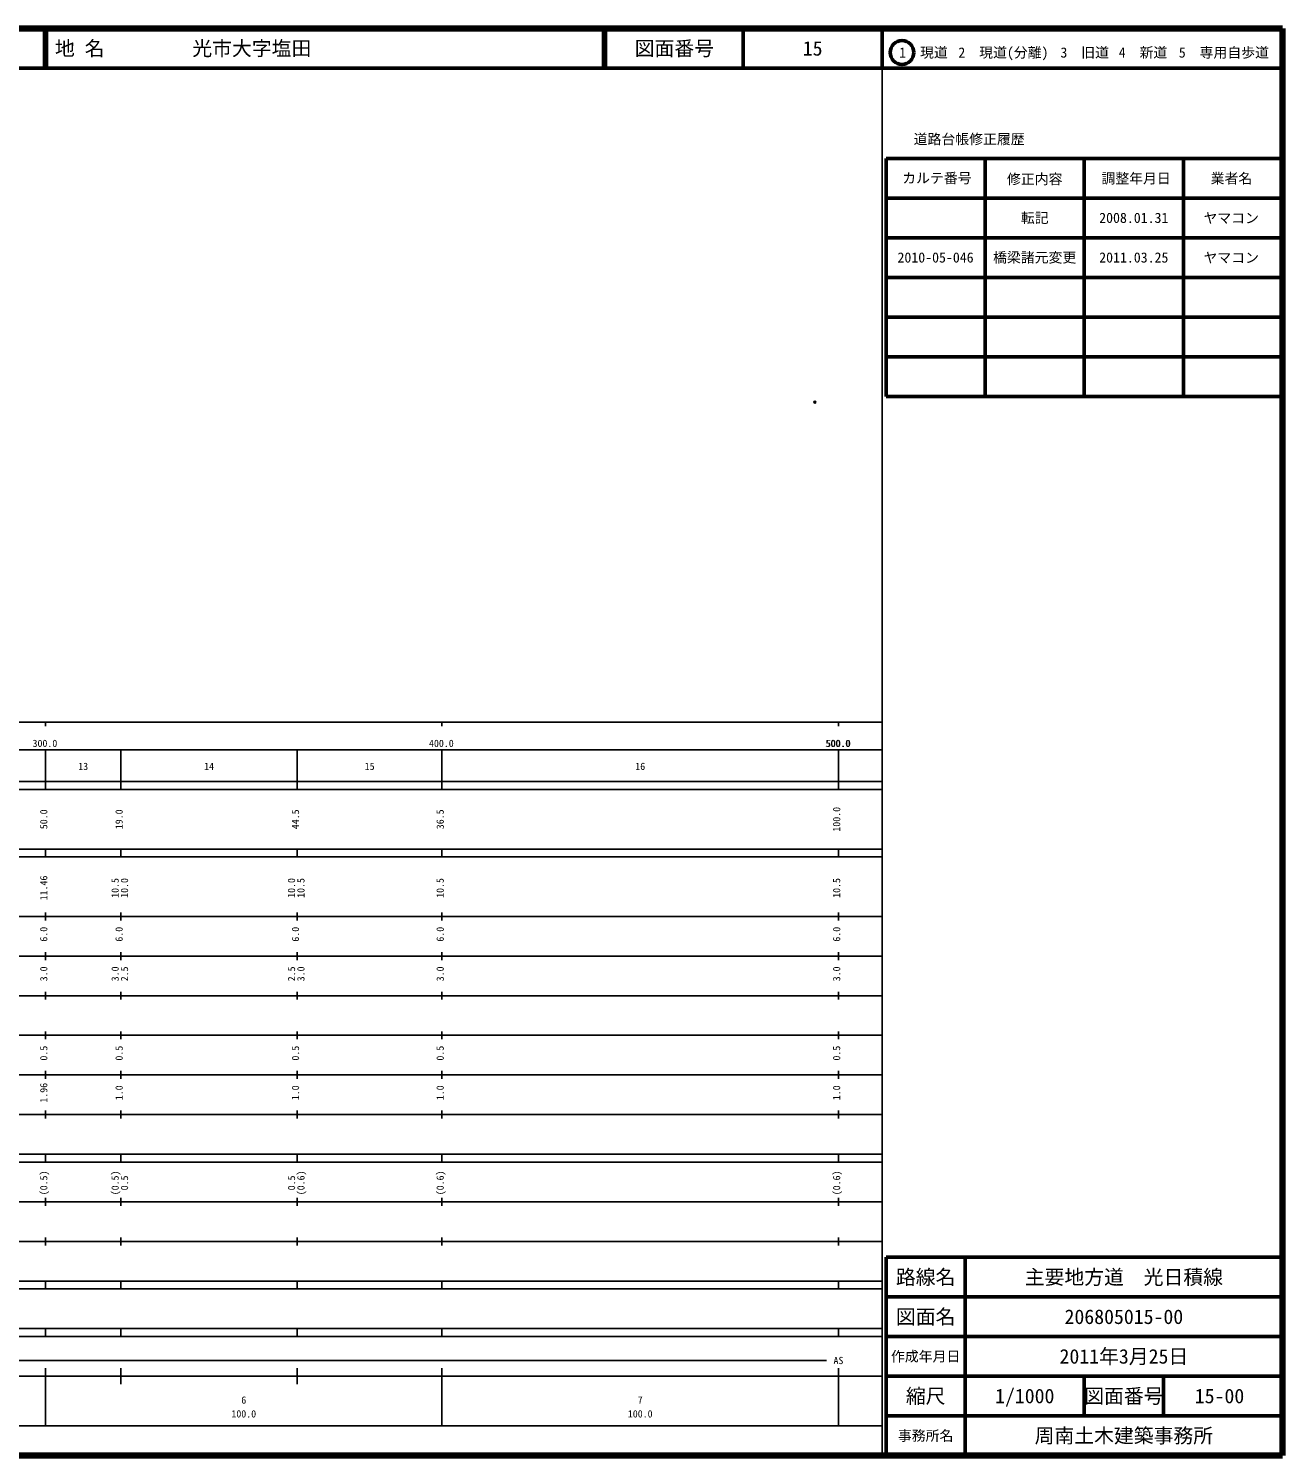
# Model space of a CAD drawing. Units: millimetres on the paper. Extents: x 40 to 680, y 20 to 380.
# Drawn here: x 363.7 to 680, y 20 to 380 of the extents above; entities that cross this region are included whole.
import ezdxf
from ezdxf.enums import TextEntityAlignment as Align

# ---------------------------------------------------------------- set-up
doc = ezdxf.new("R2010")
doc.units = ezdxf.units.MM
doc.header["$PDMODE"] = 32
doc.header["$PDSIZE"] = 0.5
doc.layers.add('M-OTRS', color=6, linetype='Continuous')
doc.layers.add('M-TTL-TXT', color=7, linetype='Continuous')
for name, color, linetype, lineweight in [('M-TTL', 2, 'Continuous', 140), ('M-TTL-BAND', 7, 'Continuous', 25), ('M-TTL-FRAM', 2, 'Continuous', 50), ('M-TTL-LINE', 7, 'Continuous', 50)]:
    doc.layers.add(name, color=color, linetype=linetype, lineweight=lineweight)
doc.styles.add('ＭＳ ゴシック', font='')
doc.styles.get('ＭＳ ゴシック').set_extended_font_data('MS Gothic')

msp = doc.modelspace()

# ---------------------------------------------------------------- linework, layer by layer
at = {"layer": 'M-OTRS'}
msp.add_point((562.072, 285.758), dxfattribs=at)
at = {"layer": 'M-TTL'}
for p, q in [((680, 380), (40, 380)), ((680, 20), (680, 380)), ((40, 20), (680, 20))]:
    msp.add_line(p, q, dxfattribs=at)
at = {"layer": 'M-TTL-BAND'}
for p, q in [((579, 20), (579, 370)), ((40, 205), (579, 205)), ((368, 205), (368, 204)), ((468, 205), (468, 204)), ((568, 205), (568, 204)), ((68, 198), (579, 198)), ((368, 188), (368, 198)), ((387, 188), (387, 198)), ((431.5, 188), (431.5, 198)), ((468, 188), (468, 198)), ((568, 188), (568, 198)), ((40, 190), (579, 190)), ((40, 188), (579, 188)), ((40, 173), (579, 173)), ((368, 171), (368, 173)), ((387, 171), (387, 173)), ((431.5, 171), (431.5, 173)), ((468, 171), (468, 173)), ((568, 171), (568, 173)), ((40, 171), (579, 171)), ((40, 156), (579, 156)), ((368, 155), (368, 157)), ((387, 155), (387, 157)), ((431.5, 155), (431.5, 157)), ((468, 155), (468, 157)), ((568, 155), (568, 157)), ((46, 146), (579, 146)), ((368, 145), (368, 147)), ((387, 145), (387, 147)), ((431.5, 145), (431.5, 147)), ((468, 145), (468, 147)), ((568, 145), (568, 147)), ((368, 135), (368, 137)), ((387, 135), (387, 137)), ((431.5, 135), (431.5, 137)), ((468, 135), (468, 137)), ((568, 135), (568, 137)), ((52, 136), (579, 136)), ((46, 126), (579, 126)), ((368, 125), (368, 127)), ((387, 125), (387, 127)), ((431.5, 125), (431.5, 127)), ((468, 125), (468, 127)), ((568, 125), (568, 127)), ((52, 116), (579, 116)), ((368, 115), (368, 117)), ((387, 115), (387, 117)), ((431.5, 115), (431.5, 117)), ((468, 115), (468, 117)), ((568, 115), (568, 117)), ((46, 106), (579, 106)), ((368, 105), (368, 107)), ((387, 105), (387, 107)), ((431.5, 105), (431.5, 107)), ((468, 105), (468, 107)), ((568, 105), (568, 107)), ((40, 96), (579, 96)), ((40, 94), (579, 94)), ((368, 94), (368, 96)), ((387, 94), (387, 96)), ((431.5, 94), (431.5, 96)), ((468, 94), (468, 96)), ((568, 94), (568, 96)), ((49, 84), (579, 84)), ((368, 83), (368, 85)), ((387, 83), (387, 85)), ((431.5, 83), (431.5, 85)), ((468, 83), (468, 85)), ((568, 83), (568, 85)), ((40, 74), (579, 74)), ((368, 73), (368, 75)), ((387, 73), (387, 75)), ((431.5, 73), (431.5, 75)), ((468, 73), (468, 75)), ((568, 73), (568, 75)), ((40, 64), (579, 64)), ((40, 62), (579, 62)), ((368, 62), (368, 64)), ((387, 62), (387, 64)), ((431.5, 62), (431.5, 64)), ((468, 62), (468, 64)), ((568, 62), (568, 64)), ((40, 52), (579, 52)), ((368, 50), (368, 52)), ((387, 50), (387, 52)), ((431.5, 50), (431.5, 52)), ((468, 50), (468, 52)), ((568, 50), (568, 52)), ((40, 50), (579, 50)), ((71, 44), (565, 44)), ((40, 40), (579, 40)), ((368, 27.5), (368, 42)), ((387, 38), (387, 42)), ((431.5, 38), (431.5, 42)), ((468, 27.5), (468, 42)), ((568, 27.5), (568, 42)), ((68, 27.5), (579, 27.5))]:
    msp.add_line(p, q, dxfattribs=at)
at = {"layer": 'M-TTL-FRAM'}
for p, q in [((580, 347.197), (580, 287.197)), ((580, 347.197), (680, 347.197)), ((580, 287.197), (680, 287.197)), ((680, 70), (580, 70)), ((580, 70), (580, 20))]:
    msp.add_line(p, q, dxfattribs=at)
at = {"layer": 'M-TTL-LINE'}
for p, q in [((367.75, 380), (367.75, 370)), ((368.25, 380), (368.25, 370)), ((508.747, 380), (508.747, 370)), ((509.247, 380), (509.247, 370)), ((543.997, 380), (543.997, 370)), ((579, 380), (579, 370)), ((40, 370), (680, 370)), ((605, 347.197), (605, 287.197)), ((630, 347.197), (630, 287.197)), ((655, 347.197), (655, 287.197)), ((580, 337.197), (680, 337.197)), ((580, 327.197), (680, 327.197)), ((580, 317.197), (680, 317.197)), ((580, 307.197), (680, 307.197)), ((580, 297.197), (680, 297.197)), ((600, 70), (600, 20)), ((680, 60), (580, 60)), ((680, 50), (580, 50)), ((680, 40), (580, 40)), ((630, 40), (630, 30)), ((650, 40), (650, 30)), ((680, 30), (580, 30))]:
    msp.add_line(p, q, dxfattribs=at)
msp.add_circle((584.031, 373.958), 3, dxfattribs=at)

# ---------------------------------------------------------------- texts
at = {"layer": 'M-TTL-BAND', "style": 'ＭＳ ゴシック'}
for s, p in [('300.0', (367.844, 198.195)), ('400.0', (467.844, 198.195)), ('500.0', (567.844, 198.195)), ('500.0', (568, 198.195)), ('13', (377.5, 192.405)), ('14', (409.25, 192.405)), ('15', (449.75, 192.405)), ('16', (518, 192.405)), ('AS', (568, 42.5)), ('6', (418, 32.523)), ('7', (518, 32.523)), ('100.0', (418, 29.033)), ('100.0', (518, 29.033))]:
    msp.add_text(s, height=1.833, dxfattribs=at).set_placement(p, align=Align.BOTTOM_CENTER)
for s, p in [('50.0', (369, 180.5)), ('19.0', (388, 180.5)), ('44.5', (432.5, 180.5)), ('36.5', (469, 180.5)), ('100.0', (569, 180.5)), ('11.46', (369, 163.174)), ('10.5', (387, 163.174)), ('10.0', (389.37, 163.174)), ('10.0', (431.5, 163.174)), ('10.5', (433.87, 163.174)), ('10.5', (469, 163.174)), ('10.5', (569, 163.174)), ('6.0', (369, 151.5)), ('6.0', (388, 151.5)), ('6.0', (432.5, 151.5)), ('6.0', (469, 151.5)), ('6.0', (569, 151.5)), ('3.0', (369, 141.5)), ('3.0', (387, 141.5)), ('2.5', (389.37, 141.5)), ('2.5', (431.5, 141.5)), ('3.0', (433.87, 141.5)), ('3.0', (469, 141.5)), ('3.0', (569, 141.5)), ('0.5', (369, 121.5)), ('0.5', (388, 121.5)), ('0.5', (432.5, 121.5)), ('0.5', (469, 121.5)), ('0.5', (569, 121.5)), ('1.96', (369, 111.5)), ('1.0', (388, 111.5)), ('1.0', (432.5, 111.5)), ('1.0', (469, 111.5)), ('1.0', (569, 111.5)), ('(0.5)', (369, 88.764)), ('(0.5)', (387, 88.764)), ('0.5', (389.37, 88.764)), ('0.5', (431.5, 88.764)), ('(0.6)', (433.87, 88.764)), ('(0.6)', (469, 88.764)), ('(0.6)', (569, 88.764))]:
    msp.add_text(s, height=1.833, rotation=90, dxfattribs=at).set_placement(p, align=Align.BOTTOM_CENTER)
at = {"layer": 'M-TTL-TXT', "style": 'ＭＳ ゴシック'}
for s, p in [('地 名', (370.38, 375)), ('光市大字塩田', (405.024, 375))]:
    msp.add_text(s, height=3.666, dxfattribs=at).set_placement(p, align=Align.MIDDLE_LEFT)
for s, height, p in [('図面番号', 3.666, (526.622, 375)), ('15', 3.666, (561.497, 375)), ('1\u3000現道', 2.566, (589.448, 373.958)), ('2\u3000現道(分離)', 2.566, (609.619, 373.958)), ('3\u3000旧道', 2.566, (630.121, 373.958)), ('4\u3000新道', 2.566, (644.824, 373.958)), ('5\u3000専用自歩道', 2.566, (665.228, 373.958)), ('道路台帳修正履歴', 2.566, (600.968, 352.113)), ('カルテ番号', 2.566, (592.839, 342.277)), ('修正内容', 2.566, (617.509, 342.023)), ('調整年月日', 2.566, (643.089, 342.197)), ('業者名', 2.566, (667.134, 342.197)), ('転記', 2.566, (617.5, 332.245)), ('2008.01.31', 2.566, (642.5, 332.245)), ('ヤマコン', 2.566, (667.077, 332.189)), ('2010-05-046', 2.566, (592.5, 322.245)), ('橋梁諸元変更', 2.566, (617.5, 322.245)), ('2011.03.25', 2.566, (642.5, 322.245)), ('ヤマコン', 2.566, (667.077, 322.189)), ('路線名', 3.666, (590, 65)), ('路線名', 3.666, (590, 65)), ('主要地方道\u3000光日積線', 3.666, (640, 65)), ('図面名', 3.666, (590, 55)), ('図面名', 3.666, (590, 55)), ('206805015-00', 3.666, (640, 55)), ('2011年3月25日', 3.666, (640, 45)), ('作成年月日', 2.566, (590, 45)), ('作成年月日', 2.566, (590, 45)), ('縮尺', 3.666, (590, 35)), ('縮尺', 3.666, (590, 35)), ('1/1000', 3.666, (615, 35)), ('図面番号', 3.666, (640, 35)), ('図面番号', 3.666, (640, 35)), ('15-00', 3.666, (664.125, 35)), ('事務所名', 2.566, (590, 25)), ('事務所名', 2.566, (590, 25)), ('周南土木建築事務所', 3.666, (640, 25))]:
    msp.add_text(s, height=height, dxfattribs=at).set_placement(p, align=Align.MIDDLE_CENTER)

doc.saveas('drawing.dxf')
